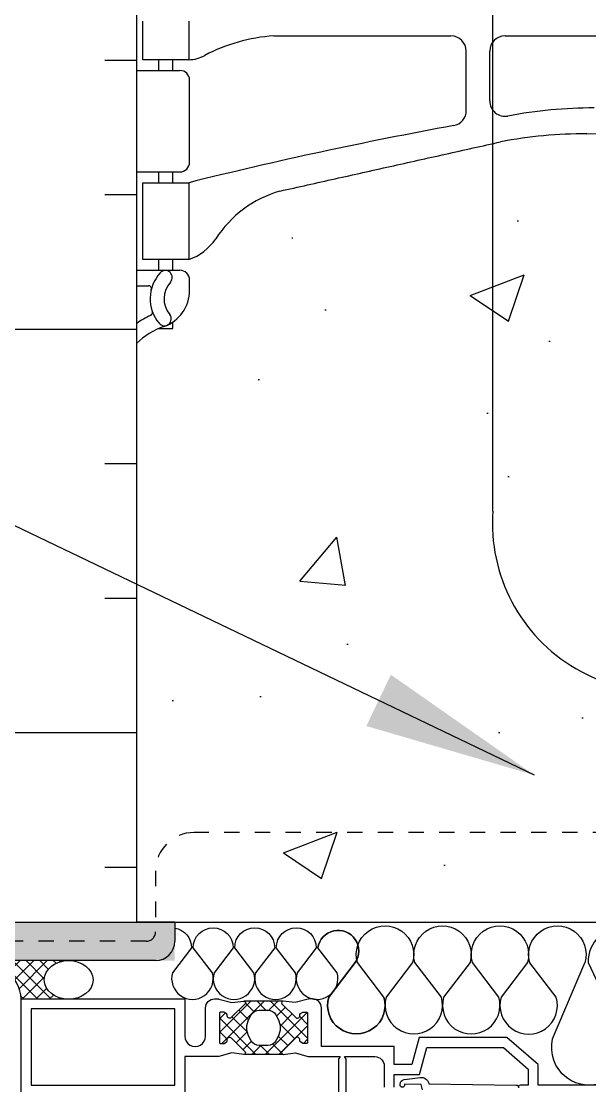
# Model space of a CAD drawing. Header units: inches. Extents: x 2782.4 to 2836.8, y 334.8 to 431.6.
# Drawn here: x 2804.71 to 2808.41, y 409.83 to 416.75 of the extents above; entities that cross this region are included whole.
import ezdxf

# ---------------------------------------------------------------- set-up
doc = ezdxf.new("R2010")
doc.units = ezdxf.units.IN
doc.header["$LTSCALE"] = 0.5
doc.header["$MEASUREMENT"] = 0
doc.linetypes.add('DASHED2', pattern=[0.375, 0.25, -0.125])
for name, color, linetype in [('HATCH', 12, 'CONTINUOUS'), ('LINE18', 9, 'CONTINUOUS'), ('line25', 2, 'CONTINUOUS'), ('LINE50', 5, 'CONTINUOUS'), ('LINE65', 3, 'CONTINUOUS'), ('LINE9', 9, 'CONTINUOUS'), ('TEXT', 4, 'CONTINUOUS'), ('Web_Edge', 9, 'CONTINUOUS')]:
    doc.layers.add(name, color=color, linetype=linetype)
doc.styles.add('DIM', font='romans.shx', dxfattribs={"width": 0.7})
doc.dimstyles.new('ext_12', dxfattribs={"dimscale": 12, "dimtxt": 0.09375, "dimasz": 0.09375, "dimexe": 0.09375, "dimexo": 0.0625, "dimgap": 0.0625, "dimtad": 1, "dimdec": 1, "dimzin": 3, "dimdsep": 46, "dimlunit": 4, "dimtxsty": 'DIM', "dimcen": 0.09, "dimdle": 0.09375, "dimclrt": 4, "dimadec": 0, "dimazin": 0, "dimtfac": 1, "dimtdec": 1, "dimtmove": 2, "dimatfit": 3, "dimfxl": 1, "dimfrac": 2, "dimtolj": 1, "dimtzin": 0, "dimarcsym": 0})

msp = doc.modelspace()

# ---------------------------------------------------------------- hatches: boundary and pattern name
at = {"layer": 'HATCH'}
h = msp.add_hatch(dxfattribs=at)
h.set_pattern_fill('AR-CONC', color=256, scale=0.5)
h.set_pattern_definition([(49.99999999999999, (0, 0), (3.586300913003767, -0.3137606749129755), [0.375, -4.125]), (355, (0, 0), (-0.693756668065, 3.760960668500059), [0.3, -3.3]), (100.45144446, (0.298858405, -0.02614672), (2.89254423363556, 3.447199954843147), [0.3187009599999999, -3.505710559999999]), (46.18420000000001, (0, 1), (5.336206653357862, -0.8275964039653827), [0.5625, -6.1875]), (96.63563549, (0.444683725, 0.931033465), (4.673309728371142, 4.870593003872752), [0.47805171, -5.258568799999999]), (351.1841639899999, (0, 1), (4.673309725273866, 4.870593001349951), [0.45, -4.950000005]), (21, (0.5, 0.75), (2.984535260592308, -2.013094453326694), [0.375, -4.125]), (326.0000000000001, (0.5, 0.75), (1.216576659607909, 3.625750225234265), [0.3, -3.3]), (71.45144474, (0.74871127, 0.58224213), (4.201111883649856, 1.612655764031769), [0.31870095, -3.50571056]), (37.50000000000001, (0, 0), (0.06079927658645334, 1.664469269156557), [0, -3.26, 0, -3.35, 0, -3.3125]), (7.499999999999999, (0, 0), (1.315347687210743, 1.972058559411801), [0, -1.91, 0, -3.185, 0, -1.2625]), (327.5, (-1.115, 0), (2.669112180862045, -0.1127743586718988), [0, -1.25, 0, -3.9, 0, -5.175]), (317.5, (-1.615, 0), (2.915930846711931, 0.5005249116615886), [0, -1.625, 0, -2.59, 0, -3.675])])
h.paths.add_polyline_path([(2813.458033801832, 376.7504272127813, 0.08841615068618104), (2813.312030804973, 376.8477389052351), (2813.222030804973, 376.8477389052283), (2813.22203080497, 376.8894649651524, -0.249069420179812), (2813.112030804954, 377.0965881169219), (2813.11203080495, 377.164088116932, -0.4142135623889391), (2813.17453080495, 377.2265881169353), (2813.222030804948, 377.2265881169353), (2813.222030804944, 377.2965881169353), (2813.117030804958, 377.2965881169353, 0.08534784463986686), (2812.787571282414, 377.2210695351974, -0.6696014941114814), (2812.655068883663, 377.341351231895, 2.087231407574851), (2812.221169453742, 377.1165339736464, -1), (2812.057740882335, 376.708010899576, -0.2134499129900042), (2811.66551512156, 377.0972113665574, -0.0682259172227095), (2811.529817298695, 377.725077908582, 1.753170910263067), (2811.07887970678, 377.4284697733531, -0.9407930192592948), (2810.875367170101, 377.0452065534728, -0.173074760622398), (2810.529458847565, 377.4118635929797), (2810.386821005385, 377.7987084487118, 1.612473537252419), (2809.955277840865, 377.439120249008, -0.734872412987619), (2809.932174237272, 376.9280814023041, -0.06847526280383137), (2809.458033801833, 376.8660184330884, -0.06847526280383373), (2808.983893366393, 376.9280814023041, -0.7348724129875664), (2808.9607897628, 377.439120249008, 1.612473537252487), (2808.52924659828, 377.7987084487118), (2808.3866087561, 377.4118635929797, -0.173074760622401), (2808.040700433565, 377.0452065534728, -0.9407930192593245), (2807.837187896885, 377.4284697733531, 1.753170910262952), (2807.38625030497, 377.725077908582, -0.06822591722271334), (2807.250552482106, 377.0972113665574, -0.2134499129899461), (2806.85832672133, 376.7080108995761, -1), (2806.694898149923, 377.1165339736464, 2.087231407574195), (2806.260998720002, 377.3413512318951, -0.6696014941109395), (2806.128496321252, 377.2210695351973, 0.08534784463992161), (2805.799036798707, 377.2965881169353), (2805.694036798722, 377.2965881169353), (2805.694036798717, 377.2265881169353), (2805.741536798715, 377.2265881169353, -0.4142135623889391), (2805.804036798715, 377.164088116932), (2805.804036798711, 377.0965881169219, -0.2490694201798118), (2805.694036798695, 376.8894649651524), (2805.694036798693, 376.8477389052283), (2805.604036798692, 376.8477389052351, 0.08841615068674322), (2805.458033801832, 376.7504272127806), (2805.458033801832, 374.7160004700258), (2808.583033801833, 374.7160004700258), (2809.583033801833, 373.7160004700258), (2809.583033801833, 375.7160004700258), (2810.583033801833, 374.7160004700258), (2813.458033801832, 374.7160004700258)])
edge = h.paths.add_edge_path()
edge.add_arc((2813.112030804944, 386.1283419680588), 0.5000000000000328, 46.21088882975062, 66.4218215181261)
edge.add_line((2813.312030804973, 386.5865995375416), (2813.222030804973, 386.5865995375347))
edge.add_line((2813.222030804973, 386.5865995375347), (2813.22203080497, 386.6283255974589))
edge.add_arc((2813.362030804954, 386.8354487492418), 0.2500000000000085, 180.0000000030875, 235.94420226187, ccw=False)
edge.add_line((2813.112030804954, 386.8354487492283), (2813.11203080495, 386.9029487492384))
edge.add_arc((2813.17453080495, 386.9029487492418), 0.06250000000000001, 90, 180.0000000030745, ccw=False)
edge.add_line((2813.17453080495, 386.9654487492418), (2813.222030804948, 386.9654487492418))
edge.add_line((2813.222030804948, 386.9654487492418), (2813.222030804944, 387.0354487492418))
edge.add_line((2813.222030804944, 387.0354487492418), (2813.117030804959, 387.0354487492418))
edge.add_arc((2813.239439456116, 387.3780526117621), 0.3638149041640898, 214.9775137478238, 250.33874127360258, ccw=False)
edge.add_arc((2812.316320560798, 386.7668225604278), 0.7434990637612445, 32.79191652797785, 73.810711457191)
edge.add_spline(control_points=[(2812.523616705085, 387.4808387831968), (2811.086166705085, 387.8012987831968)], knot_values=[0, 0, 1, 1], degree=1, periodic=0)
edge.add_arc((2810.529828857062, 384.8696939755789), 2.983926699701676, 79.25461642974707, 90.0994654645013)
edge.add_line((2810.524648763368, 387.8536161789585), (2809.458033801833, 387.8693686783872))
edge.add_line((2809.458033801833, 387.8693686783872), (2808.391418840298, 387.8536161789585))
edge.add_arc((2808.386238746604, 384.8696939755789), 2.983926699701673, 89.9005345354987, 100.7453835702529)
edge.add_spline(control_points=[(2807.82990089858, 387.8012987831968), (2806.39245089858, 387.4808387831968)], knot_values=[0, 0, 1, 1], degree=1, periodic=0)
edge.add_arc((2806.599747042867, 386.7668225604277), 0.7434990637612444, 106.1892885428078, 147.2080834721117)
edge.add_arc((2805.676628147549, 387.3780526117621), 0.3638149041640897, 289.6612587263975, 325.0224862519841, ccw=False)
edge.add_line((2805.799036798706, 387.0354487492418), (2805.694036798722, 387.0354487492418))
edge.add_line((2805.694036798722, 387.0354487492418), (2805.694036798717, 386.9654487492418))
edge.add_line((2805.694036798717, 386.9654487492418), (2805.741536798715, 386.9654487492418))
edge.add_arc((2805.741536798715, 386.9029487492418), 0.06250000000000001, -3.074489995924523e-09, 90, ccw=False)
edge.add_line((2805.804036798715, 386.9029487492384), (2805.804036798711, 386.8354487492283))
edge.add_arc((2805.554036798711, 386.8354487492418), 0.2500000000000085, 304.05579773812997, 359.9999999969125, ccw=False)
edge.add_line((2805.694036798695, 386.6283255974589), (2805.694036798693, 386.5865995375347))
edge.add_line((2805.694036798693, 386.5865995375347), (2805.604036798692, 386.5865995375416))
edge.add_arc((2805.804036798721, 386.1283419680588), 0.5000000000000326, 113.5781784818739, 133.7891111703096)
edge.add_line((2805.458033801832, 386.4892878450871), (2805.458033801832, 380.9427490210898))
edge.add_arc((2805.804036798721, 381.3036948981181), 0.5000000000000328, 226.2108888296905, 246.4218215181261)
edge.add_line((2805.604036798692, 380.8454373286353), (2805.694036798693, 380.8454373286422))
edge.add_line((2805.694036798693, 380.8454373286422), (2805.694036798695, 380.803711268718))
edge.add_arc((2805.554036798711, 380.5965881169351), 0.2500000000000085, 3.087507138843648e-09, 55.944202261869975, ccw=False)
edge.add_line((2805.804036798711, 380.5965881169486), (2805.804036798715, 380.5290881169385))
edge.add_arc((2805.741536798715, 380.5290881169351), 0.06250000000000001, -90, 3.074489995924523e-09, ccw=False)
edge.add_line((2805.741536798715, 380.4665881169351), (2805.694036798717, 380.4665881169351))
edge.add_line((2805.694036798717, 380.4665881169351), (2805.694036798722, 380.3965881169351))
edge.add_line((2805.694036798722, 380.3965881169351), (2805.799036798706, 380.3965881169351))
edge.add_arc((2805.676628147549, 380.0539842544148), 0.3638149041640899, 34.97751374792358, 70.33874127360252, ccw=False)
edge.add_arc((2806.599747042867, 380.6652143057491), 0.7434990637612446, 212.7919165279294, 253.810711457191)
edge.add_spline(control_points=[(2806.39245089858, 379.9511980829801), (2807.82990089858, 379.63073808298)], knot_values=[0, 0, 1, 1], degree=1, periodic=0)
edge.add_arc((2808.386238746604, 382.562342890598), 2.983926699701683, 259.254616429747, 270.0994654645012)
edge.add_line((2808.391418840298, 379.5784206872183), (2809.458033801833, 379.5626681877897))
edge.add_line((2809.458033801833, 379.5626681877897), (2810.524648763368, 379.5784206872183))
edge.add_arc((2810.529828857062, 382.562342890598), 2.983926699701683, 269.9005345354987, 280.7453835702529)
edge.add_spline(control_points=[(2811.086166705085, 379.63073808298), (2812.523616705085, 379.9511980829801)], knot_values=[0, 0, 1, 1], degree=1, periodic=0)
edge.add_arc((2812.316320560798, 380.6652143057491), 0.7434990637612441, 286.189288542809, 327.2080834720669)
edge.add_arc((2813.239439456116, 380.0539842544148), 0.3638149041640897, 109.66125872639739, 145.0224862520838, ccw=False)
edge.add_line((2813.117030804959, 380.3965881169351), (2813.222030804944, 380.3965881169351))
edge.add_line((2813.222030804944, 380.3965881169351), (2813.222030804948, 380.4665881169351))
edge.add_line((2813.222030804948, 380.4665881169351), (2813.17453080495, 380.4665881169351))
edge.add_arc((2813.17453080495, 380.5290881169351), 0.06250000000000001, 179.9999999969255, 270, ccw=False)
edge.add_line((2813.11203080495, 380.5290881169385), (2813.112030804954, 380.5965881169486))
edge.add_arc((2813.362030804954, 380.5965881169351), 0.2500000000000084, 124.05579773813, 179.9999999969125, ccw=False)
edge.add_line((2813.22203080497, 380.803711268718), (2813.222030804973, 380.8454373286422))
edge.add_line((2813.222030804973, 380.8454373286422), (2813.312030804973, 380.8454373286353))
edge.add_arc((2813.112030804944, 381.3036948981181), 0.5000000000000334, 293.5781784818739, 313.7891111702269)
edge.add_line((2813.458033801833, 380.9427490210892), (2813.458033801833, 386.4892878450873))
h.paths.add_polyline_path([(2813.458033801833, 392.5707445832616), (2805.506581758938, 392.5707445832618, -0.1719862339620889), (2805.520533801834, 392.5313828523419), (2805.520533801838, 391.0707445832611, 0.4142135623722708), (2805.583033801838, 391.0082445832613), (2807.562521834059, 391.0082445832613, 0.5259178636787063), (2807.781117772328, 391.3485772229668), (2807.292269393931, 391.8890833166, -1.066786916872762), (2807.634424938685, 392.2724781709467), (2809.198921527711, 390.5484971432107, -0.03706645187292399), (2809.458033801832, 390.5660184330885, -0.0684752628037962), (2809.932174237272, 390.5039554638729, -0.7348724129893065), (2809.955277840865, 389.9929166171686, 1.612473537250747), (2810.386821005385, 389.6333284174651), (2810.529458847565, 390.0201732731971, -0.1730747606222712), (2810.8753671701, 390.3868303127039, -0.9407930192605632), (2811.078879706781, 390.0035670928239, 1.753170910262281), (2811.529817298695, 389.7069589575943, -0.0682259172227729), (2811.66551512156, 390.3348254996195, -0.2134499129901361), (2812.057740882336, 390.724025966601, -1), (2812.221169453742, 390.3155028925304, 2.087231407574891), (2812.655068883663, 390.0906856342819, -0.6696014941288025), (2812.787571282418, 390.2109673309778, 0.08534784463880911), (2813.117030804958, 390.1354487492416), (2813.222030804944, 390.1354487492416), (2813.222030804948, 390.2054487492416), (2813.17453080495, 390.2054487492416, -0.4142135623889552), (2813.11203080495, 390.2679487492449), (2813.112030804954, 390.335448749255, -0.2490694201798126), (2813.22203080497, 390.5425719010245), (2813.222030804973, 390.5842979609486), (2813.312030804973, 390.5842979609417, 0.08841615068667583), (2813.458033801833, 390.6816096533962)])
h.paths.add_polyline_path([(2807.634424938685, 392.2724781709467, 1.066786916872764), (2807.292269393931, 391.8890833166), (2807.781117772328, 391.3485772229668, -0.5462067854620231), (2807.547050641079, 391.0082445832613), (2805.583033801838, 391.0082445832613, -0.4142135623722708), (2805.520533801838, 391.0707445832611), (2805.520533801834, 392.5313828523419, 0.1719862339621062), (2805.506581758938, 392.5707445832618), (2805.458033801832, 392.5707445832618), (2805.458033801832, 392.4615057280445), (2805.458033801832, 390.6816096533963, 0.08841615068674252), (2805.604036798692, 390.5842979609417), (2805.694036798693, 390.5842979609486), (2805.694036798695, 390.5425719010245, -0.2490694201798126), (2805.804036798711, 390.335448749255), (2805.804036798715, 390.2679487492449, -0.4142135623889365), (2805.741536798715, 390.2054487492416), (2805.694036798717, 390.2054487492416), (2805.694036798722, 390.1354487492416), (2805.799036798707, 390.1354487492416, 0.0853478446399415), (2806.128496321252, 390.2109673309795, -0.6696014941172996), (2806.260998720002, 390.0906856342805, 2.087231407575111), (2806.694898149922, 390.315502892531, -1), (2806.858326721328, 390.7240259666015, -0.2134499129908741), (2807.250552482106, 390.3348254996191, -0.06822591722266633), (2807.38625030497, 389.7069589575949, 1.753170910261442), (2807.837187896886, 390.0035670928235, -0.9407930192604584), (2808.040700433565, 390.3868303127041, -0.1730747606224411), (2808.3866087561, 390.0201732731971), (2808.52924659828, 389.6333284174651, 1.612473537253424), (2808.9607897628, 389.992916617169, -0.7348724129938999), (2808.983893366398, 390.503955463874, -0.03132929295420915), (2809.198921527711, 390.5484971432107)])
edge = h.paths.add_edge_path()
edge.add_arc((2813.112030804944, 414.2972995397617), 0.5000000000000328, 46.21088882989348, 66.4218215181261)
edge.add_line((2813.312030804973, 414.7555571092445), (2813.222030804973, 414.7555571092376))
edge.add_line((2813.222030804973, 414.7555571092376), (2813.22203080497, 414.7972831691617))
edge.add_arc((2813.362030804954, 415.0044063209447), 0.2500000000000085, 180.0000000030875, 235.9442022618774, ccw=False)
edge.add_line((2813.112030804954, 415.0044063209312), (2813.11203080495, 415.0719063209413))
edge.add_arc((2813.17453080495, 415.0719063209447), 0.06250000000000001, 90, 180.0000000030745, ccw=False)
edge.add_line((2813.17453080495, 415.1344063209447), (2813.222030804948, 415.1344063209447))
edge.add_line((2813.222030804948, 415.1344063209447), (2813.222030804944, 415.2044063209447))
edge.add_line((2813.222030804944, 415.2044063209447), (2813.117030804959, 415.2044063209447))
edge.add_arc((2813.239439456116, 415.5470101834651), 0.3638149041640899, 214.9775137488124, 250.33874127367602, ccw=False)
edge.add_arc((2812.316320560798, 414.9357801321307), 0.7434990637612444, 32.79191652752093, 73.810711457191)
edge.add_spline(control_points=[(2812.523616705085, 415.6497963548997), (2811.086166705085, 415.9702563548997)], knot_values=[0, 0, 1, 1], degree=1, periodic=0)
edge.add_arc((2810.529828857062, 413.0386515472818), 2.983926699701677, 79.25461642974707, 90.0994654645013)
edge.add_line((2810.524648763368, 416.0225737506614), (2809.458033801833, 416.0383262500901))
edge.add_line((2809.458033801833, 416.0383262500901), (2808.391418840298, 416.0225737506614))
edge.add_arc((2808.386238746604, 413.0386515472818), 2.983926699701674, 89.9005345354987, 100.7453835702529)
edge.add_spline(control_points=[(2807.82990089858, 415.9702563548997), (2806.39245089858, 415.6497963548997)], knot_values=[0, 0, 1, 1], degree=1, periodic=0)
edge.add_arc((2806.599747042867, 414.9357801321307), 0.7434990637612444, 106.189288542809, 147.2080834719032)
edge.add_arc((2805.676628147549, 415.547010183465), 0.3638149041640897, 289.6612587263975, 325.0224862524197, ccw=False)
edge.add_line((2805.799036798706, 415.2044063209447), (2805.694036798722, 415.2044063209447))
edge.add_line((2805.694036798722, 415.2044063209447), (2805.694036798717, 415.1344063209447))
edge.add_line((2805.694036798717, 415.1344063209447), (2805.741536798715, 415.1344063209447))
edge.add_arc((2805.741536798715, 415.0719063209447), 0.06250000000000001, -3.074489995924523e-09, 90, ccw=False)
edge.add_line((2805.804036798715, 415.0719063209413), (2805.804036798711, 415.0044063209312))
edge.add_arc((2805.554036798711, 415.0044063209447), 0.2500000000000085, 304.05579773812264, 359.9999999969125, ccw=False)
edge.add_line((2805.694036798695, 414.7972831691617), (2805.694036798693, 414.7555571092376))
edge.add_line((2805.694036798693, 414.7555571092376), (2805.604036798692, 414.7555571092445))
edge.add_arc((2805.804036798721, 414.2972995397617), 0.5000000000000326, 113.5781784818739, 133.7891111703922)
edge.add_line((2805.458033801832, 414.6582454167894), (2805.458033801831, 410.8940218614105))
edge.add_line((2805.458033801831, 410.8940218614105), (2813.458033801832, 410.8940218614104))
edge.add_line((2813.458033801832, 410.8940218614104), (2813.458033801832, 414.6582454167911))
h.paths.add_polyline_path([(2813.458033801832, 421.6238366370977), (2813.458033801832, 424.3971060490975, 0.08841615068591056), (2813.312030804973, 424.4944177415509), (2813.222030804973, 424.4944177415441), (2813.22203080497, 424.5361438014681, -0.2490694201798163), (2813.112030804954, 424.7432669532377), (2813.11203080495, 424.8107669532478, -0.4142135623889365), (2813.17453080495, 424.8732669532511), (2813.222030804948, 424.8732669532511), (2813.222030804944, 424.9432669532511), (2813.117030804958, 424.9432669532511, 0.08534784463798732), (2812.787571282421, 424.8677483715164, -0.6696014940818211), (2812.655068883661, 424.9880300681996, 2.087231407631224), (2812.221169453744, 424.7632128099616, -1), (2812.057740882338, 424.3546897358908, -0.2134499129922917), (2811.665515121559, 424.7438902028761, -0.06822591722232456), (2811.529817298695, 425.3717567448972, 1.753170910253179), (2811.078879706777, 425.0751486096711, -0.9407930192709673), (2810.875367170097, 424.6918853897903, -0.1730747606211428), (2810.529458847565, 425.0585424292956), (2810.386821005385, 425.4453872850276, 1.612473537273199), (2809.955277840871, 425.0857990853216, -0.7348724130496707), (2809.932174237225, 424.5747602386072, -0.06847526279647749), (2809.458033801836, 424.5126972694043, -0.06847526280423508), (2808.983893366394, 424.5747602386198, -0.7348724129933267), (2808.960789762803, 425.085799085325, 1.612473537243681), (2808.52924659828, 425.4453872850276), (2808.3866087561, 425.0585424292955, -0.1730747606215887), (2808.040700433567, 424.6918853897896, -0.9407930192803453), (2807.837187896873, 425.075148609663, 1.753170910253518), (2807.386250304972, 425.371756744915, -0.06822591722420321), (2807.250552482107, 424.7438902028762, -0.2134499129886254), (2806.858326721337, 424.3546897358943, -1), (2806.694898149929, 424.7632128099645, 2.087231407537943), (2806.260998720001, 424.9880300682132, -0.6696014941615723), (2806.128496321242, 424.867748371517, 0.08534784463744173), (2805.799036798707, 424.9432669532511), (2805.694036798722, 424.9432669532511), (2805.694036798717, 424.8732669532511), (2805.741536798715, 424.8732669532511, -0.4142135623889198), (2805.804036798715, 424.8107669532478), (2805.804036798711, 424.7432669532377, -0.2490694201798163), (2805.694036798695, 424.5361438014681), (2805.694036798693, 424.4944177415441), (2805.604036798692, 424.4944177415509, 0.08841615068693862), (2805.458033801832, 424.3971060490961), (2805.458033801832, 421.6238366370977), (2805.458033801832, 418.8505672250994, 0.08841615068690367), (2805.604036798692, 418.7532555326446), (2805.694036798693, 418.7532555326515), (2805.694036798695, 418.7115294727274, -0.2490694201798163), (2805.804036798711, 418.5044063209579), (2805.804036798715, 418.4369063209478, -0.4142135623889365), (2805.741536798715, 418.3744063209444), (2805.694036798717, 418.3744063209444), (2805.694036798722, 418.3044063209445), (2805.799036798707, 418.3044063209445, 0.08534784463951524), (2806.12849632125, 418.3799249026818, -0.669601494102945), (2806.260998720003, 418.2596432059874, 2.08723140758361), (2806.694898149924, 418.4844604642331, -1), (2806.858326721322, 418.892983538307, -0.213449912995267), (2807.250552482107, 418.5037830713182, -0.06822591722215796), (2807.38625030497, 417.8759165292985, 1.753170910266227), (2807.837187896885, 418.1725246645268, -0.9407930192554902), (2808.04070043356, 418.5557878844095, -0.1730747606242831), (2808.3866087561, 418.1891308449), (2808.52924659828, 417.802285989168, 1.612473537256417), (2808.960789762799, 418.1618741888722, -0.7348724129824025), (2808.983893366391, 418.672913035575, -0.06847526280394343), (2809.458033801831, 418.7349760047913, -0.06847526280373313), (2809.93217423727, 418.6729130355762, -0.7348724130041594), (2809.955277840858, 418.1618741888687, 1.612473537230474), (2810.386821005385, 417.802285989168), (2810.529458847565, 418.1891308449, -0.1730747606222691), (2810.8753671701, 418.5557878844068, -0.94079301925644), (2811.078879706778, 418.1725246645254, 1.75317091023505), (2811.529817298695, 417.8759165292919, -0.06822591722318994), (2811.665515121559, 418.5037830713211, -0.2134499129908642), (2812.057740882336, 418.8929835383041, -1), (2812.22116945373, 418.4844604642282, 2.087231407513286), (2812.655068883664, 418.2596432059835, -0.669601494120518), (2812.787571282415, 418.379924902682, 0.08534784463966286), (2813.117030804958, 418.3044063209445), (2813.222030804944, 418.3044063209445), (2813.222030804948, 418.3744063209444), (2813.17453080495, 418.3744063209444, -0.4142135623889219), (2813.11203080495, 418.4369063209478), (2813.112030804954, 418.5044063209579, -0.2490694201798163), (2813.22203080497, 418.7115294727274), (2813.222030804973, 418.7532555326515), (2813.312030804973, 418.7532555326446, 0.08841615068602404), (2813.458033801832, 418.8505672250982)])
edge = h.paths.add_edge_path()
edge.add_line((2813.458033801831, 428.5894278574041), (2813.458033801831, 430.6147790164489))
edge.add_line((2813.458033801831, 430.6147790164489), (2810.583033801833, 430.6147790164489))
edge.add_line((2810.583033801833, 430.6147790164489), (2809.583033801833, 431.6147790164489))
edge.add_line((2809.583033801833, 431.6147790164489), (2809.583033801833, 429.6147790164489))
edge.add_line((2809.583033801833, 429.6147790164489), (2808.583033801833, 430.6147790164489))
edge.add_line((2808.583033801833, 430.6147790164489), (2805.458033801831, 430.6147790164489))
edge.add_line((2805.458033801831, 430.6147790164489), (2805.458033801831, 428.5894278574063))
edge.add_arc((2805.804036798721, 428.9503737344339), 0.5000000000000328, 226.2108888295611, 246.4218215181261)
edge.add_line((2805.604036798692, 428.4921161649511), (2805.694036798693, 428.492116164958))
edge.add_line((2805.694036798693, 428.492116164958), (2805.694036798695, 428.4503901050339))
edge.add_arc((2805.554036798711, 428.2432669532509), 0.2500000000000085, 3.087507138843648e-09, 55.94420226187742, ccw=False)
edge.add_line((2805.804036798711, 428.2432669532644), (2805.804036798715, 428.1757669532543))
edge.add_arc((2805.741536798715, 428.1757669532509), 0.06250000000000001, -90, 3.074489995924523e-09, ccw=False)
edge.add_line((2805.741536798715, 428.1132669532509), (2805.694036798717, 428.1132669532509))
edge.add_line((2805.694036798717, 428.1132669532509), (2805.694036798722, 428.0432669532509))
edge.add_line((2805.694036798722, 428.0432669532509), (2805.799036798706, 428.0432669532509))
edge.add_arc((2805.676628147548, 427.7006630907309), 0.3638149041640898, 34.9775137455664, 70.33874127344961, ccw=False)
edge.add_arc((2806.599747042867, 428.3118931420649), 0.7434990637612446, 212.7919165290217, 253.810711457191)
edge.add_spline(control_points=[(2806.39245089858, 427.5978769192959), (2807.82990089858, 427.2774169192958)], knot_values=[0, 0, 1, 1], degree=1, periodic=0)
edge.add_arc((2808.386238746604, 430.2090217269138), 2.983926699701684, 259.254616429747, 270.0994654645012)
edge.add_line((2808.391418840298, 427.2250995235341), (2809.458033801833, 427.2093470241055))
edge.add_line((2809.458033801833, 427.2093470241055), (2810.524648763368, 427.2250995235341))
edge.add_arc((2810.529828857062, 430.2090217269138), 2.983926699701684, 269.9005345354987, 280.7453835702529)
edge.add_spline(control_points=[(2811.086166705085, 427.2774169192958), (2812.523616705085, 427.5978769192959)], knot_values=[0, 0, 1, 1], degree=1, periodic=0)
edge.add_arc((2812.316320560798, 428.3118931420649), 0.7434990637612444, 286.1892885427741, 327.2080834723417)
edge.add_arc((2813.239439456116, 427.7006630907306), 0.36381490416409, 109.66125872639739, 145.0224862514751, ccw=False)
edge.add_line((2813.117030804959, 428.0432669532509), (2813.222030804944, 428.0432669532509))
edge.add_line((2813.222030804944, 428.0432669532509), (2813.222030804948, 428.1132669532509))
edge.add_line((2813.222030804948, 428.1132669532509), (2813.17453080495, 428.1132669532509))
edge.add_arc((2813.17453080495, 428.1757669532509), 0.06250000000000001, 179.9999999969255, 270, ccw=False)
edge.add_line((2813.11203080495, 428.1757669532543), (2813.112030804954, 428.2432669532644))
edge.add_arc((2813.362030804954, 428.2432669532509), 0.2500000000000085, 124.05579773812269, 179.9999999969125, ccw=False)
edge.add_line((2813.22203080497, 428.4503901050339), (2813.222030804973, 428.492116164958))
edge.add_line((2813.222030804973, 428.492116164958), (2813.312030804973, 428.4921161649511))
edge.add_arc((2813.112030804944, 428.9503737344339), 0.5000000000000334, 293.5781784818739, 313.7891111700374)
h = msp.add_hatch(dxfattribs=at)
h.set_pattern_fill('AR-SAND', color=256, scale=0.05)
h.set_pattern_definition([(37.50000000000001, (85.31999724219668, -130.4942218272208), (-0.003149667905480408, 0.09634118845065794), [0, -0.07600000000000001, 0, -0.085, 0, -0.08125]), (7.499999999999999, (85.31999724219668, -130.4942218272208), (0.08848883526338636, 0.141107303261487), [0, -0.041, 0, -0.0685, 0, -0.02625]), (327.5, (85.25849724219688, -130.4942218272208), (0.1557070930875748, 0.0002829526768482471), [0, -0.025, 0, -0.09000000000000001, 0, -0.1175]), (317.5, (85.25849724219688, -130.4942218272208), (0.1503063302286147, 0.04388377824671247), [0, -0.0125, 0, -0.059, 0, -0.0675])])
h.paths.add_polyline_path([(2802.833033801832, 416.0397523531386), (2802.708036356397, 415.9772536304212), (2802.708036356395, 410.8940218614106), (2802.833033801832, 410.8940218614106)], flags=17)
h.paths.add_polyline_path([(2805.708033801831, 410.8940218614105), (2802.833033801832, 410.8940218614106), (2802.708036356395, 410.8940218614106), (2802.708036356395, 410.7065218614109), (2800.858031067558, 410.7065218614115), (2800.858031067558, 415.0522509860016), (2802.833033801832, 416.0397523531386), (2802.833033801832, 421.6238366370977), (2802.833033801832, 430.6147790164489), (2802.583033801832, 430.6147790164489), (2802.583033801831, 416.1942608503258), (2800.608031067558, 415.2067594831891), (2800.608031067558, 410.4565218614115), (2802.958036356395, 410.4565218614115), (2802.958036356395, 410.6440218614115), (2805.708033801831, 410.6440218614104)])
h = msp.add_hatch(dxfattribs=at)
h.set_pattern_fill('INSUL', color=256, scale=7, style=0)
h.set_pattern_definition([(0, (0, 0), (0, 2.625), []), (0, (0, 0.875), (0, 2.625), [0.875, -0.875]), (0, (0, 1.75), (0, 2.625), [0.875, -0.875])])
h.paths.add_polyline_path([(2805.458033801832, 421.6238366370977), (2804.770533801832, 421.6238366370977), (2804.770533801832, 421.1238366370977), (2803.270533801832, 421.1238366370977), (2803.270533801832, 421.6238366370977), (2802.833033801832, 421.6238366370977), (2802.833033801832, 410.8940218614105), (2805.458033801831, 410.8940218614105)])
h.paths.add_polyline_path([(2816.083033801832, 421.6238366370977), (2815.645533801832, 421.6238366370977), (2815.645533801832, 421.1238366370977), (2814.145533801832, 421.1238366370977), (2814.145533801832, 421.6238366370977), (2813.708033801832, 421.6238366370977), (2813.458033801832, 421.6238366370977), (2813.458033801832, 410.8940218614104), (2816.083033801832, 410.8940218614104)])
h = msp.add_hatch(dxfattribs=at)
h.set_pattern_fill('ANSI37', color=256, scale=0.5)
h.set_pattern_definition([(45, (85.31999724219668, -130.4942218272208), (-0.04419417382415922, 0.04419417382415922), []), (135, (85.31999724219668, -130.4942218272208), (-0.04419417382415922, -0.04419417382415922), [])])
edge = h.paths.add_edge_path()
edge.add_ellipse((2805.016470987871, 410.51819702616), major_axis=(0.1591748401361159, 0), ratio=0.7904819325918538, start_angle=-270, end_angle=-99.28813868702753, ccw=False)
edge.add_line((2805.016470987874, 410.6440218614107), (2804.45230942031, 410.644021861411))
edge.add_arc((2804.436454592486, 410.3720506312916), 0.2724329744688692, 4.625825487410509, 86.66366272043291, ccw=False)
edge.add_line((2804.708000151509, 410.3940218614107), (2804.99078024511, 410.3940218614107))
h.paths.add_polyline_path([(2805.141142394309, 410.5964254688142), (2805.14012553854, 410.5974058953237), (2805.144106147781, 410.5933764355989)])
h = msp.add_hatch(dxfattribs=at)
h.set_pattern_fill('ANSI37', color=256, scale=0.5, style=0)
h.set_pattern_definition([(45, (85.31999724219622, -111.2234325742962), (-0.04419417382415922, 0.04419417382415922), []), (135, (85.31999724219622, -111.2234325742962), (-0.04419417382415922, -0.04419417382415922), [])])
h.paths.add_polyline_path([(2805.963069945161, 409.2351351102427), (2805.963069945161, 408.9882049038947, -0.973119193628529), (2805.77314120695, 408.983028951628), (2805.773000166384, 409.2350819374553, -1.000279793165599)])
h.paths.add_polyline_path([(2805.780500151509, 409.1116700070687, 1), (2805.955569945161, 409.1116700070687, 1)], flags=16)
h.paths.add_polyline_path([(2807.133899615814, 408.8937025929209), (2807.258793485051, 408.8937025929209, -0.3927408574796724), (2807.239328934156, 408.867980842977), (2806.963069945161, 408.7570030642292), (2806.963069945161, 408.8615729888822, 0.3145636000813645), (2807.016942697065, 409.2048513216915), (2807.020978188585, 409.231363550493), (2807.047447395737, 409.231363550493, -0.1494430697769666), (2807.149932710231, 409.1122996770058), (2807.149932710231, 409.1117025929207, 0.1929134893777459), (2807.158235008707, 409.0909852149846, -0.08922647140676533), (2807.172533564465, 408.9969322211323), (2807.153652774812, 408.9936030284995, 0.31529878887884), (2807.151057064171, 408.9910073178585)])
h.paths.add_polyline_path([(2806.49615771642, 410.2725587420585, 0.7725978076390988), (2806.521200550837, 410.2872390626482, -0.343148791993915), (2806.52582470597, 410.2986151292674), (2806.541993288321, 410.30795006464, -0.1316524975867668), (2806.545993288321, 410.3090218614098), (2806.564849694782, 410.3090218614098, -0.414213562373095), (2806.572849694782, 410.3010218614098), (2806.572849694782, 410.1120218614098, -0.414213562373095), (2806.564849694782, 410.1040218614098), (2806.545993288321, 410.1040218614098, -0.1316524975867363), (2806.541993288321, 410.1050936581796), (2806.52582470597, 410.1144285935522, -0.3431487919940244), (2806.521200550837, 410.1258046601714, 0.7725978076389638), (2806.49615771642, 410.1404849807611), (2806.388754980268, 410.033082244609), (2806.182245322752, 410.033082244609), (2806.0748425866, 410.1404849807611, 0.7725978076393586), (2806.049799752183, 410.1258046601714, -0.3431487919941011), (2806.04517559705, 410.1144285935522), (2806.029007014699, 410.1050936581796, -0.1316524975865104), (2806.025007014699, 410.1040218614098), (2806.006150608238, 410.1040218614098, -0.414213562373095), (2805.998150608239, 410.1120218614098), (2805.998150608239, 410.3010218614098, -0.414213562373095), (2806.006150608238, 410.3090218614098), (2806.025007014699, 410.3090218614098, -0.1316524975865104), (2806.029007014699, 410.30795006464), (2806.04517559705, 410.2986151292674, -0.343148791994153), (2806.049799752183, 410.2872390626482, 0.7725978076392856), (2806.0748425866, 410.2725587420585), (2806.182245322752, 410.3799614782105), (2806.388754980268, 410.3799614782105)])
h.paths.add_polyline_path([(2806.31316146264, 410.0915218614099), (2806.257989296637, 410.0915218614099, -0.3238484292968788), (2806.200998219745, 410.1327597412031, -0.326501620107139), (2806.200998219977, 410.2802839794584, -0.3238484397582524), (2806.25798929758, 410.3215218614098), (2806.31316146264, 410.3215218614098, -0.3238484345287045), (2806.370152539887, 410.2802839805374, -0.3265016201076595), (2806.370152539887, 410.1327597422818, -0.3238484345260935)], flags=16)

# ---------------------------------------------------------------- linework, layer by layer
for p, q in [((2806.412897115892, 410.3799614782105), (2806.158103187128, 410.3799614782105)), ((2806.412897115892, 410.033082244609), (2806.158103187128, 410.033082244609))]:
    msp.add_line(p, q, dxfattribs=at)
for points in [[(2805.708033801831, 410.8554996086743, -0.3677135428508029), (2805.817097173174, 410.7272522809304), (2805.692752173949, 410.5645892047289, 1.331509838654881), (2805.952621236249, 410.5645892047289), (2805.827796886897, 410.7271751959491)], [(2805.827796886897, 410.7271751959491, -1), (2806.087665949197, 410.7271751959491), (2805.963320949972, 410.5645121197476, 1.331509838654881), (2806.223190012272, 410.5645121197476), (2806.09836566292, 410.7270981109678)], [(2806.09836566292, 410.7270981109678, -1), (2806.35823472522, 410.7270981109678), (2806.233889725994, 410.5644350347663, 1.331509838654881), (2806.493758788294, 410.5644350347663), (2806.368934438942, 410.7270210259865)], [(2806.368934438942, 410.7270210259865, -1), (2806.628803501242, 410.7270210259865), (2806.504458502017, 410.564357949785, 1.331509838654881), (2806.764327564317, 410.564357949785), (2806.639503214965, 410.7269439410052)], [(2807.069871755663, 410.4055973281326, -1.331509838655778), (2806.710530039406, 410.4055973281326), (2806.882471805133, 410.6305245605491, 1.25386884222624), (2806.639503214965, 410.7269439410052, -1.253868842176588), (2806.882471805133, 410.6305245605488), (2806.710530039406, 410.4055973281326, 1.331509838655574), (2807.069871755663, 410.4055973281324), (2806.897267154216, 410.6304179689864, -1.331509838655574), (2807.256608870472, 410.6304179689863), (2807.084667104745, 410.4054907365698, 1.331509838655574), (2807.444008821002, 410.4054907365696), (2807.271404219555, 410.6303113774235, -1.331509838655574), (2807.630745935812, 410.6303113774234), (2807.458804170084, 410.4053841450071, 1.331509838655574), (2807.818145886341, 410.405384145007), (2807.645541284894, 410.6302047858608, -1.331509838655574), (2808.004883001151, 410.6302047858607), (2807.832941235424, 410.4052775534444, 1.331509838655574), (2808.192282951679, 410.4052775534441), (2808.019678350233, 410.630098194298, -1.331509838655574), (2808.379020066489, 410.630098194298)], [(2808.878662884275, 410.6302405424202, 1), (2808.398778573707, 410.6302405424202), (2808.653496601694, 410.0920389190642, -1.151765177323539), (2808.168321465701, 410.1338161811055), (2808.379020066489, 410.630098194298)]]:
    msp.add_lwpolyline(points, format="xyb", dxfattribs=at)
msp.add_lwpolyline([(2806.365727702838, 410.1225945319198, -0.2734560415951634), (2806.31316146264, 410.0915218614099), (2806.257989296637, 410.0915218614099, -0.2734560397667185), (2806.205423056636, 410.1225945315621), (2806.19240176805, 410.1462565904007, -0.2569805071132461), (2806.19240176805, 410.2667871299422), (2806.205423057185, 410.290449190542, -0.2734560434246889), (2806.25798929758, 410.3215218614098), (2806.31316146264, 410.3215218614098, -0.2734560415960702), (2806.365727702838, 410.2904491908998), (2806.378748991698, 410.2667871311804, -0.2569805071137504), (2806.378748991698, 410.1462565916386)], format="xyb", close=True, dxfattribs=at)
at = {"layer": 'LINE18'}
for points in [[(2804.708000151509, 409.7690218614088), (2804.708000151509, 410.3940218614107), (2805.773000151509, 410.3940218614106), (2805.773000151509, 410.1523737157535, 1.000000000003211), (2805.908000151509, 410.1523737157535), (2805.908000151509, 410.3360218614104, -0.4142135623740909), (2805.966000151509, 410.3940218614106), (2805.98879253171, 410.3940218614106, -0.06554346281528432), (2805.995263007837, 410.3931700070678), (2806.080046291164, 410.3704523947687), (2806.156884493694, 410.3798869397269, -0.7132930678969658), (2806.16517425494, 410.3628904103986), (2806.0748425866, 410.2725587420585, -0.7725978076383387), (2806.049799752183, 410.2872390626482, 0.3431487919937011), (2806.04517559705, 410.2986151292674), (2806.029007014699, 410.30795006464, 0.1316524975860435), (2806.025007014699, 410.3090218614098), (2806.006150608238, 410.3090218614098, 0.4142135623731601), (2805.998150608239, 410.3010218614098), (2805.998150608239, 410.1120218614098, 0.4142135623731601), (2806.006150608238, 410.1040218614098), (2806.025007014699, 410.1040218614098, 0.1316524975860434), (2806.029007014699, 410.1050936581796), (2806.04517559705, 410.1144285935522, 0.3431487919942176), (2806.049799752183, 410.1258046601714, -0.7725978076396093), (2806.0748425866, 410.1404849807611), (2806.16517425494, 410.0501533124209, -0.7132930678969659), (2806.156884493694, 410.0331567830927), (2806.080046291164, 410.0425913280508), (2805.995263007843, 410.0198737157532, -0.06554346281523721), (2805.988792531716, 410.0190218614105), (2805.773000151509, 410.0190218614105), (2805.773000151509, 409.3840218614106)], [(2809.643000151511, 409.8341700070681), (2808.074696418586, 409.8341700070681), (2808.074696418586, 409.9683453013732), (2807.87103208793, 410.1423794169571), (2807.298784061279, 410.1423794169571), (2807.251692721348, 409.9666321437392), (2807.137033316098, 409.9666321437392), (2807.137033316098, 410.0840218614105), (2806.663000151511, 410.0840218614105), (2806.663000151512, 410.3360218614105, 0.4142135623740908), (2806.605000151512, 410.3940218614106), (2806.582207771312, 410.394021861411, 0.06554346281804448), (2806.575737295184, 410.3931700070681), (2806.490954011856, 410.3704523947687), (2806.414115809326, 410.3798869397269, 0.7132930678969379), (2806.40582604808, 410.3628904103986), (2806.49615771642, 410.2725587420585, 0.7725978076385306), (2806.521200550837, 410.2872390626482, -0.3431487919936307), (2806.52582470597, 410.2986151292674), (2806.541993288321, 410.30795006464, -0.1316524975860437), (2806.545993288321, 410.3090218614098), (2806.564849694782, 410.3090218614098, -0.4142135623731601), (2806.572849694782, 410.3010218614098), (2806.572849694782, 410.1120218614098, -0.4142135623731601), (2806.564849694782, 410.1040218614098), (2806.545993288321, 410.1040218614098, -0.1316524975860435), (2806.541993288321, 410.1050936581796), (2806.525824705971, 410.1144285935522, -0.3431487919941411), (2806.521200550837, 410.1258046601714, 0.7725978076394043), (2806.49615771642, 410.1404849807611), (2806.40582604808, 410.0501533124209, 0.713293067896942), (2806.414115809326, 410.0331567830927), (2806.490954011856, 410.0425913280508), (2806.575737295174, 410.0198737157542, 0.06554346281272118), (2806.582207771301, 410.0190218614114), (2806.784020092783, 410.0190218614094), (2806.774020092782, 410.0017013533337), (2806.774020092782, 409.7691700070669)], [(2806.824020092783, 409.7691700070669), (2806.824020092783, 410.0017013533337), (2806.814020092781, 410.0190218614111), (2807.010033316098, 410.0190218614106, -0.4142135623722979), (2807.072033316098, 409.9570218614106), (2807.072033316098, 409.8191700070668)], [(2807.137033316098, 409.8191700070669), (2807.137033316098, 409.9016321437393), (2807.301568975567, 409.9016321437393), (2807.348660315497, 410.0773794169572), (2807.848660315497, 410.0773794169572), (2808.009696418586, 409.9366321437392), (2808.009696418586, 409.8341700070679), (2807.957548668644, 409.8341700070679, 0.3639702342661525), (2807.947700591114, 409.8259064888446)], [(2807.320794054869, 409.8035134300378), (2807.312201388557, 409.8375129012525), (2807.204720553013, 409.8390449854863), (2807.204649287816, 409.8340454933848, -0.9999999999999848), (2807.174652335208, 409.8344730845728), (2807.174739772513, 409.8406071040874, -0.3727193515204652), (2807.200863645575, 409.8699284499365), (2807.220902866625, 409.8725374002011), (2807.306605350939, 409.8836951951354, -0.3800361709519329), (2807.36153631681, 409.8463649021712), (2807.362689377752, 409.8418024694085), (2807.931029708916, 409.833701069225, -0.4577045202689281), (2807.945623300273, 409.8163064936619)]]:
    msp.add_lwpolyline(points, format="xyb", dxfattribs=at)
msp.add_lwpolyline([(2805.708000151509, 409.8340218614089), (2805.708000151509, 410.3290218614106), (2804.773000151509, 410.3290218614106), (2804.773000151509, 409.8340218614089)], close=True, dxfattribs=at)
at = {"layer": 'line25'}
msp.add_line((2805.458033801832, 421.6238366370977), (2805.458033801831, 410.8940218614103), dxfattribs=at)
at = {"layer": 'line25', "color": 12}
msp.add_arc((2804.436454592486, 410.3720506312916), 0.2724329744688597, 4.625825487411952, 93.3363372788053, dxfattribs=at)
msp.add_ellipse((2805.016470987871, 410.51819702616), major_axis=(0.1591748401361158, 0), ratio=0.7904819325918538, start_param=-7.853981633974483, end_param=-1.570796326794897, dxfattribs=at)
at = {"layer": 'LINE50', "linetype": 'DASHED2', "ltscale": 0.5}
for p, q in [((2810.329502128677, 411.4769918165703), (2805.833033801831, 411.4769918165703)), ((2805.583033801831, 411.2269918165702), (2805.583033801831, 410.8315218614106)), ((2805.520533801831, 410.7690218614106), (2802.895536356395, 410.7690218614117))]:
    msp.add_line(p, q, dxfattribs=at)
for centre, radius, start, end in [((2805.833033801831, 411.2269918165702), 0.2500000000001137, 90, 180), ((2805.520533801831, 410.8315218614106), 0.0625, 270, 0)]:
    msp.add_arc(centre, radius, start, end, dxfattribs=at)
at = {"layer": 'LINE65'}
msp.add_line((2807.77890153917, 413.5673129432668), (2807.778901539171, 427.4177398239332), dxfattribs=at)
msp.add_arc((2808.871230035387, 413.4891437566282), 1.095121895218011, 175.9067785202257, 303.6303640567838, dxfattribs=at)
at = {"layer": 'LINE9'}
for p, q in [((2802.833033801832, 410.8940218614105), (2813.458033801832, 410.8940218614104)), ((2805.708034168526, 410.8940218614107), (2805.458034168526, 410.8940218614107)), ((2805.708033801831, 410.8940218614103), (2805.708033801831, 410.7690218614115)), ((2805.583033801831, 410.6440218614115), (2802.958036356395, 410.6440218614115))]:
    msp.add_line(p, q, dxfattribs=at)
msp.add_arc((2805.583033801831, 410.7690218614115), 0.125, 270, 0, dxfattribs=at)
at = {"layer": 'Web_Edge'}
for p, q in [((2806.35176089858, 416.6598763548998), (2807.506158545974, 416.6590954347843)), ((2807.85859089858, 416.6590954347843), (2809.085634648842, 416.6590954347843)), ((2807.60609089858, 416.1743316408483), (2807.606090898579, 416.5590954576653)), ((2807.75859089858, 416.2363871846649), (2807.75859089858, 416.5590954347842)), ((2805.604036798692, 416.4344063209445), (2805.604036798692, 416.5044063209445)), ((2805.694036798803, 416.4344063209446), (2805.694036798807, 416.5044063209445)), ((2805.458033801832, 416.4344063209446), (2805.741536798715, 416.4344063209446)), ((2805.804036798715, 415.8369063209445), (2805.804036798715, 416.3719063209446)), ((2808.391418840298, 416.0225737506614), (2809.45804089858, 416.0383263548997)), ((2805.458033801832, 415.7744063209446), (2805.741536798715, 415.7744063209445)), ((2805.604036798692, 415.7044063209447), (2805.604036798692, 415.7744063209446)), ((2805.694036798755, 415.7044063209447), (2805.69403679876, 415.7744063209445)), ((2805.604036798692, 415.1344063209447), (2805.604036798692, 415.2044063209447)), ((2805.694036798717, 415.1344063209447), (2805.694036798722, 415.2044063209447)), ((2805.458033801832, 415.1344063209446), (2805.741536798715, 415.1344063209447)), ((2805.804036798711, 415.0044063209256), (2805.804036798715, 415.0719063209418)), ((2805.458033801832, 415.0344063209447), (2805.535912335101, 415.0344063209446)), ((2805.694036798693, 414.7555571092376), (2805.694036798695, 414.7972831691617)), ((2805.604036798692, 414.7555571092445), (2805.694036798693, 414.7555571092376))]:
    msp.add_line(p, q, dxfattribs=at)
msp.add_lwpolyline([(2805.799036798792, 416.7544063209445), (2805.799036798792, 416.5044063209445), (2805.499036798792, 416.5044063209445), (2805.499036798792, 416.7544063209445)], dxfattribs=at)
msp.add_lwpolyline([(2805.499036798707, 415.7044063209447), (2805.799036798707, 415.7044063209447), (2805.799036798707, 415.2044063209447), (2805.499036798707, 415.2044063209447)], close=True, dxfattribs=at)
for centre, radius, start, end in [((2806.436632784471, 415.5032431479021), 1.159742907951804, 94.1967506926227, 117.4156047592632), ((2807.506090898579, 416.5590954576652), 0.1, 7.490842385782874e-11, 89.96124089475377), ((2807.85859089858, 416.5590954347842), 0.1, 90, 180), ((2805.794914043705, 416.723089980334), 0.218722518258797, 271.0800463449416, 299.5062534114404), ((2805.741536798715, 416.3719063209446), 0.0625, 0, 89.99999999997395), ((2807.85859089858, 416.2363871846649), 0.1, 180, 280.7453835701821), ((2808.433573234375, 413.2065358346237), 2.983926699701089, 89.90053453549825, 100.7453835702613), ((2807.50609089858, 416.174331640848), 0.1, 280.3656591869283, 1.628443996909321e-10), ((2812.607640445189, 388.2840363312305), 28.25303123538609, 100.3656591868222, 103.9447811697141), ((2808.386238746604, 413.0386515472824), 2.983926699701089, 89.90053453549825, 100.7453835702613), ((2805.741536798715, 415.8369063209445), 0.0625, 269.9999999999739, 0), ((2806.599747042867, 414.9357801321304), 0.7434990637615071, 106.1892885425029, 147.208083472187), ((2805.676628147549, 415.5470101834649), 0.3638149041640656, 289.6612587265429, 325.0224862518247), ((2805.797744207166, 414.9498469146116), 0.25, 137.5391321572083, 219.8854880037346), ((2805.646507797695, 415.0882396472616), 0.04500000000006049, 317.5391321572866, 137.5391321569802), ((2805.741536798715, 415.0719063209447), 0.0625, 359.9999999973945, 90), ((2805.536116330924, 415.0148238617383), 0.01958352171754351, 344.5099000626936, 90.59684418772727), ((2805.554036798711, 415.0044063209447), 0.25, 289.4712206353016, 359.999999995639), ((2805.797744207166, 414.9498469146116), 0.16, 137.5391321572475, 219.9999228010435), ((2805.541954588162, 414.8603171484726), 0.02103171283708721, 296.0042723403083, 16.53599595537988), ((2805.804036798721, 414.2972995397617), 0.6, 114.9252292854749, 125.2167839521452), ((2805.639977836111, 414.8189502212727), 0.04500919725254051, 220.8121007979876, 38.55199935399858), ((2805.804036798721, 414.2972995397617), 0.5, 109.4712206353016, 133.7891111703809)]:
    msp.add_arc(centre, radius, start, end, dxfattribs=at)
msp.add_open_spline([(2806.39245089858, 415.6497963548997), (2807.82990089858, 415.9702563548997)], degree=1, dxfattribs=at)

# ---------------------------------------------------------------- leaders
at = {"layer": 'TEXT'}
msp.add_leader([(2808.049718720713, 411.8500986447038), (2798.482394594248, 416.4366614959074), (2796.74911370536, 416.4366614959074)], dimstyle='ext_12', override={"dimgap": 0.0625, "dimtad": 0}, dxfattribs=at)

doc.saveas('drawing.dxf')
